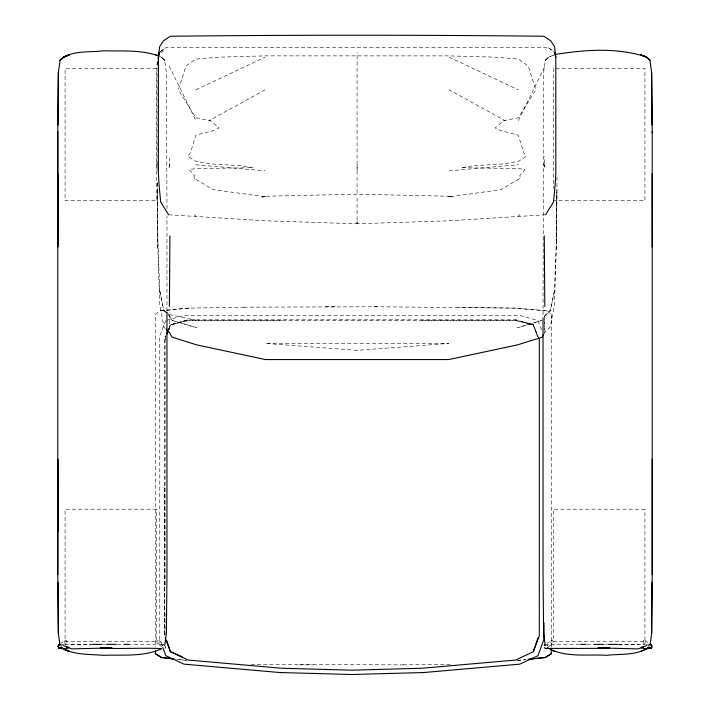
<?xml version="1.0" encoding="UTF-8"?>
<svg xmlns="http://www.w3.org/2000/svg" width="710" height="710" viewBox="0 0 710 710"><rect width="100%" height="100%" fill="white"/><g stroke="black" fill="none" stroke-linecap="round" stroke-linejoin="round"><path stroke-width="0.53" stroke-dasharray="3.55 2.66" d="M164.463 487.734L164.321 635.982M164.56 487.734L164.463 635.841L164.436 339.602L166.034 335.661L164.436 339.602M165.04 635.636L165.075 611.354M165.128 584.898L165.075 339.779L166.113 336.824M166.965 311.14L166.965 215.884M169.078 167.622L169.708 156.386M262.434 196.217L263.348 196.643L262.38 197.025L265.611 196.226L357.086 194.203L448.569 196.226L451.8 197.025L450.841 196.643L501.091 189.614L519.534 178.574L520.253 176.968L519.791 175.618L525.098 169.468L518.273 168.581L461.003 167.702L472.638 165.803L502.653 163.957L518.291 161.374L526.261 156.36L523.794 152.748L518.291 135.14L500.967 130.684L495.092 127.933L503.878 120.629L518.291 117.789L535.837 89.833L528.204 66.012L518.344 59.072L494.533 57.146L449.084 55.886L265.611 55.868L219.656 57.146L195.845 59.072L185.984 66.012L178.352 89.833L195.898 117.789L210.311 120.629L219.097 127.933L213.222 130.684L195.898 135.14L190.395 152.748L187.919 156.36L195.898 161.374L211.536 163.957L241.551 165.803L253.177 167.702L195.916 168.581L189.091 169.468L194.398 175.618L193.936 176.968L194.655 178.574L213.098 189.614L265.105 196.714L265.611 196.226M357.086 170.844L357.094 52.256M357.094 164.773L357.086 194.203M451.8 197.025L448.569 196.226M543.993 333.86L544.889 332.227L550.232 327.053L554.448 304.972L556.338 248.775L556.889 192.712M557.03 177.172L556.338 248.775M556.338 236.235L556.889 191.957M556.338 240.965L556.889 189.597M194.655 178.574L194.212 178.006M159.75 290.523L163.966 311.202L159.741 291.109L157.851 240.655M169.353 330.043L169.743 315.87L168.616 314.805M545.635 214.766L448.658 220.81L357.086 223.792L357.086 221.289L357.086 223.792L265.531 220.81L168.554 214.766M556.338 240.655L554.448 291.109L550.223 311.202L554.439 290.523M169.672 316.66L169.743 315.87L172.069 320.387L196.617 327.718L172.069 320.361L168.057 314.264M553.463 55.185L548.723 57.102L545.307 60.314L543.603 72.677L543.035 316.669M164.889 648.434L165.82 646.127M165.474 648.159L165.696 647.52M65.036 640.42L64.752 643.038L65.418 643.952L66.287 643.952L67.104 641.654L65.853 639.932L60.945 643.233M551.182 640.42L550.898 643.038L551.563 643.952L552.433 643.952L553.259 641.654L551.998 639.932L547.099 643.233M165.075 339.779L165.794 337.791M162.918 646.127L163.185 645.417M165.829 320.521L159.777 335.75L159.777 639.355L162.421 646.508M168.82 328.765L170.418 324.825L188.061 319.793L515.682 319.793L533.325 324.825L538.109 336.647L533.281 324.878L515.691 319.793M168.456 329.786L170.462 324.878L188.061 319.793M169.699 163.477L169.388 166.353L170.693 164.001M518.291 120.629L544.996 66.012M59.862 648.416L61.566 645.789M545.307 60.314L548.723 57.217L545.307 60.359L548.723 57.217L553.463 55.06M518.078 216.337L519.995 214.651M244.284 307.181L186.899 308.149L159.466 310.909L155.375 314.415L155.375 646.872M159.963 51.999L166.149 47.428L548.04 47.428L554.226 51.999M160.833 51.155L165.714 47.747M64.681 645.071L66.287 643.952M548.413 646.739L552.433 643.952M160.833 52.797L165.714 49.522M163.62 644.396L162.093 645.408L163.007 644.902M648.239 645.408L649.153 644.902M265.105 89.833L209.157 120.629L210.311 120.629M195.88 89.833L265.105 57.146M519.534 178.574L519.977 178.006M542.12 320.361L517.572 327.718L541.1 320.698M166.841 320.237L183.996 315.444L519.755 315.444L537.914 320.521L541.553 329.653M449.084 196.714L451.755 196.217M448.773 196.368L448.569 196.324M265.105 196.439L265.611 196.324M262.38 197.025L264.564 196.563M517.27 660.54L525.906 659.599M517.634 660.424L525.347 659.599M449.084 170.844L518.469 164.711M357.041 222.7L357.086 221.289M64.725 644.653L91.129 644.414M162.519 644.582L130.534 644.405M646.127 644.636L648.665 644.582M618.312 644.804L645.275 644.653M403.253 664.853L451.134 664.24M243.912 307.181L377.818 306.782L515.708 308.149L547.215 310.909L551.315 314.415L551.315 319.038M103.172 644.369L105.355 644.36M579.466 644.405L547.481 644.582M587.126 644.378L592.601 644.36M335.173 306.782L324.798 306.782M373.984 306.791L377.818 306.782M421.988 320.636L515.566 320.529L533.325 324.825L537.63 336.824L533.281 324.878L515.549 320.467L188.177 320.529L170.418 324.825L168.625 329.83L170.462 324.878L188.203 320.467L281.79 320.654M403.591 664.871L251.065 664.232M555.699 68.275L644.92 68.275L644.92 200.726L553.489 200.726M503.878 120.629L505.032 120.629L449.084 89.833M189.117 308.149L159.466 310.909M547.215 310.909L515.708 308.149L458.323 307.181M157.567 643.952L158.436 643.952L159.102 643.038L158.818 640.42L158.002 639.932L157.176 640.42L156.892 643.038L161.587 646.739M643.713 643.952L644.582 643.952L645.248 643.038L644.964 640.42L644.147 639.932L643.322 640.42L643.047 643.038L645.319 645.071M299.025 664.871L313.287 664.888M604.645 644.36L606.828 644.369M618.871 644.414L639.062 644.751M117.398 644.36L122.874 644.378M70.938 644.751L91.688 644.804M265.105 196.714L264.076 196.67M61.335 644.582L63.873 644.636M195.712 164.711L265.105 170.844M186.357 660.415L176.63 659.27L186.331 660.495M169.379 314.539L195.942 320.228M449.084 196.439L449.625 196.563M449.084 57.146L518.309 89.833M546.993 644.902L547.907 645.408L546.38 644.396M60.847 644.902L61.761 645.408M644.964 640.42L649.055 643.233M158.818 640.42L162.901 643.233M548.475 47.747L554.173 51.724M163.992 310.465L167.374 313.634L163.983 310.483L167.835 313.376M194.194 214.651L196.111 216.337M164.693 60.359L161.276 57.217L164.693 60.359L161.276 57.217L159.386 56.356L161.276 57.102L164.693 60.314L166.397 72.677L166.965 209.228M165.483 328.526L163.957 327.053L159.741 304.972L157.851 248.775L157.203 181.423M648.434 645.789L650.138 648.416M543.496 164.001L545.111 167.622M169.69 316.127L170.001 316.713M169.193 66.012L195.898 120.629M544.49 163.477L544.801 166.353L544.481 156.386M546.815 645.417L547.082 646.127M544.517 316.66L544.446 315.87L550.197 310.465L544.188 316.713L544.446 315.87L544.889 332.227L544.534 316.944M157.3 190.999L157.851 240.965M157.088 170.79L157.034 65.932M157.034 162.918L157.088 168.261M157.23 182.133L157.851 248.775M553.489 68.275L553.489 188.585M551.315 314.415L551.315 649.082M357.086 197.895L357.086 223.792M357.094 350.367L265.496 343.427L448.693 343.427L357.112 350.367M156.511 68.275L65.08 68.275L65.08 200.726L156.511 200.726L156.511 68.275M156.511 509.212L65.08 509.212L65.08 641.671L156.511 641.671L156.511 509.212M644.92 509.212L553.489 509.212L553.489 641.671L644.92 641.671L644.92 509.212"/><path stroke-width="1.06" d="M57.865 173.746L57.785 246.938L57.794 131.59M166.965 312.24L166.957 574.576L166.397 633.427L164.693 645.754M528.062 659.368L545.333 657.495L551.315 653.715L551.315 649.082M652.206 574.576L652.215 459.175M554.98 53.88L554.98 52.682L555.486 55.744M57.963 125.058L58.353 72.677L60.057 60.359C71.284 49.62 89.034 52.788 103.278 50.792C121.596 51.315 140.953 49.514 158.436 55.921M169.672 270.758L169.921 235.906M649.943 645.754L651.647 633.427L652.028 582.209M58.353 72.677L57.785 132.77L57.785 573.343L58.353 633.427L60.057 645.754M169.379 306.427L169.681 270.563M651.647 633.427L652.215 573.343L652.206 131.59M650.688 644.36L651.984 646.127L651.141 648.443L647.396 648.115L650.697 648.115L646.056 648.887L641.166 647.893M651.984 646.127L651.816 647.52L650.138 648.416M157.203 64.885L157.7 61.734M158.206 58.593L159.209 52.291M158.374 57.776L159.209 52.682L159.209 53.88M68.835 647.893L63.944 648.887L59.303 648.115L62.604 648.115L58.957 648.434L58.016 646.127L59.312 644.36M165.19 637.846L170.444 651.709L188.061 660.052L281.701 668.252L351.867 670.169L422.042 668.252L515.691 660.052L533.308 651.709L538.003 637.695M167.232 333.824L167.951 331.836M533.308 651.709L539.307 635.867L539.307 339.602L538.508 337.64M166.85 333.709L168.057 330.771M543.549 334.676L542.218 337.117L517.67 344.829L448.755 359.562L265.433 359.562L196.519 344.829L171.971 337.117L169.299 332.227L166.246 329.271M545.635 214.766L553.507 201.995L555.06 185.718L555.806 173.781L555.806 57.634L554.563 46.691L550.853 40.887L543.745 36.237C419.326 34.896 294.863 34.896 170.435 36.237L163.335 40.887L159.626 46.691L158.383 57.634L158.383 173.781L159.129 185.718L160.682 201.995L168.554 214.766M544.197 645.408L544.65 644.902M647.893 647.724C636.196 655.827 620.327 653.679 606.722 655.312C587.205 654.079 564.849 658.028 547.357 647.635M63.474 57.217L60.057 60.359L63.474 57.217L69.154 55.016L63.474 57.022L69.154 54.635M551.315 653.715L545.173 657.495L529.749 659.137M161.276 648.896C143.269 657.078 122.528 654.584 103.278 655.312C89.975 654.212 75.819 655.01 63.474 649.091L69.154 651.088L63.474 648.896M544.304 647.52L545.111 648.434C566.385 648.292 588.217 648.674 609.775 648.07L598.077 647.902L638.237 648.878L646.863 645.541M640.846 651.478L646.526 648.896M554.412 54.635C584.472 49.647 617.265 47.215 646.526 57.022L640.846 55.016L646.526 57.217L649.943 60.314L651.647 72.677L652.215 132.77M161.569 648.567C141.503 647.68 120.593 649.091 100.225 648.07L111.923 647.902L71.763 648.878L63.137 645.541M641.272 647.263L643.34 647.032M58.406 644.92L60.235 644.396M59.862 648.416L58.859 648.443L58.016 646.127M60.146 648.434L60.758 648.416M546.15 648.434L545.564 648.434M92.22 644.405L102.071 644.369M106.456 644.36L116.307 644.352M580.558 644.396L586.034 644.378M593.693 644.352L603.544 644.36M607.929 644.369L617.78 644.405M123.966 644.378L129.442 644.396M649.765 644.396L651.594 644.92M649.242 648.416L649.854 648.434M66.66 647.032L68.728 647.263M173.391 658.889L161.507 657.495L155.375 653.715L155.375 650.937M173.302 658.933L161.347 657.495L155.375 653.715M157.487 55.575L155.588 54.635M551.563 650.156L554.412 651.478M182.292 656.821L170.444 651.709L166.752 640.695M646.526 57.217L649.943 60.359L646.526 57.102L640.846 54.635M62.107 647.724L63.474 649.002L69.154 651.478M162.803 647.529L165.829 655.712L183.996 664.143L280.006 672.539L351.867 674.5L423.737 672.539L519.755 664.143L537.914 655.712L543.975 639.355L543.975 622.732M554.98 52.291L555.815 57.537M545.307 645.754L543.603 633.427L543.043 574.576L543.035 317.778M651.647 72.677L652.037 125.058M544.81 306.427L544.268 235.906M57.971 582.209L58.353 633.427M652.135 173.746L652.215 246.938M57.865 531.719L57.785 459.175L57.794 574.576"/></g></svg>
